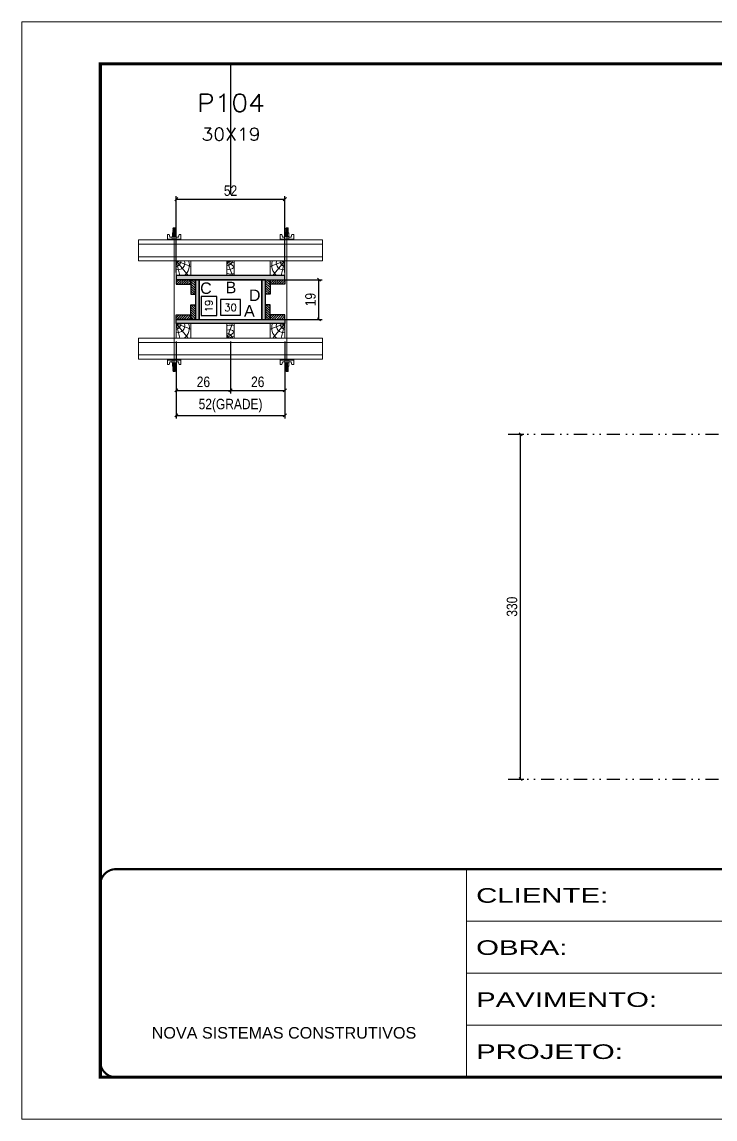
# Model space of a CAD drawing. Header units: millimetres. Extents: x 169816 to 178745, y 96537 to 113647.
# Drawn here: x 169816 to 170479, y 103429 to 104479 of the extents above; entities that cross this region are included whole.
import ezdxf
from ezdxf.enums import TextEntityAlignment as Align

# ---------------------------------------------------------------- set-up
doc = ezdxf.new("R2010")
doc.units = ezdxf.units.MM
for name, pattern in [('CONTINUO', [0]), ('DASHED', [0.75, 0.5, -0.25]), ('DIVIDE2', [0.625, 0.25, -0.125, 0, -0.125, 0, -0.125]), ('HIDDEN', [0.375, 0.25, -0.125])]:
    doc.linetypes.add(name, pattern=pattern)
for name, color, linetype in [('CHAPA', 1, 'Continuous'), ('COTA', 241, 'Continuous'), ('Cota Seção (2x)', 241, 'Continuous'), ('MEIO_PONT', 93, 'Continuous'), ('Nível', 160, 'Continuous'), ('Painéis', 200, 'Continuous'), ('SARRAFO', 251, 'Continuous'), ('Texto de Titulo', 7, 'Continuous'), ('Texto Qtd Sarr', 242, 'Continuous'), ('TEXTO_GERAL', 7, 'Continuous')]:
    doc.layers.add(name, color=color, linetype=linetype)
for name, color, linetype, lineweight in [('Folhas', 255, 'Continuous', 9), ('Hachura', 251, 'Continuous', 9), ('Madeira', 126, 'Continuous', 18), ('Perfil Metálico', 224, 'Continuous', 18), ('SARRAFO DE PRESSAO', 251, 'DASHED', 9), ('Texto Seção', 7, 'Continuous', 15)]:
    doc.layers.add(name, color=color, linetype=linetype, lineweight=lineweight)
doc.styles.add('ARIAL', font='arial.ttf')
doc.styles.add('COTA TECNICA 2X', font='techl___.ttf', dxfattribs={"height": 10})
doc.styles.add('COTA TECNICA-50', font='techl___.ttf', dxfattribs={"height": 10})
doc.styles.add('ROMANS', font='romans.shx')
doc.styles.add('Tecnologia', font='')
doc.styles.get('Tecnologia').set_extended_font_data('Forgotten Futurist')
doc.dimstyles.new('COTA PAINEL-50', dxfattribs={"dimtxt": 10, "dimasz": 3, "dimexe": 3, "dimexo": 3, "dimgap": 3, "dimtad": 1, "dimdec": 1, "dimzin": 12, "dimdsep": 46, "dimtxsty": 'COTA TECNICA-50', "dimblk1": 'OBLIQUE', "dimblk2": 'OBLIQUE', "dimsah": 1, "dimcen": 0.9, "dimclrd": 4, "dimclre": 4, "dimclrt": 240, "dimadec": 1, "dimazin": 3, "dimtfac": 1, "dimtdec": 1, "dimtmove": 0, "dimatfit": 3, "dimfxl": 1, "dimtolj": 1, "dimtzin": 12, "dimarcsym": 0})
doc.dimstyles.new('SECAO PILAR', dxfattribs={"dimtxt": 10, "dimasz": 3, "dimexe": 3, "dimexo": 3, "dimgap": 3, "dimtad": 1, "dimdec": 1, "dimlfac": 0.5, "dimzin": 12, "dimdsep": 46, "dimtxsty": 'COTA TECNICA 2X', "dimblk1": 'OBLIQUE', "dimblk2": 'OBLIQUE', "dimsah": 1, "dimcen": 0.9, "dimclrd": 256, "dimclre": 256, "dimclrt": 256, "dimadec": 1, "dimazin": 3, "dimtfac": 1, "dimtdec": 1, "dimtmove": 0, "dimatfit": 3, "dimfxl": 1, "dimtolj": 1, "dimtzin": 12, "dimarcsym": 0})
doc.dimstyles.new('SECÇÃO 2', dxfattribs={"dimtxt": 7, "dimasz": 6, "dimexe": 0.18, "dimexo": 2, "dimgap": -4, "dimtad": 3, "dimdec": 1, "dimlfac": 0.5, "dimzin": 12, "dimdsep": 46, "dimtxsty": 'ROMANS', "dimblk": 'ARCHTICK', "dimcen": 0.09, "dimse1": 1, "dimse2": 1, "dimsd1": 1, "dimsd2": 1, "dimclrd": 180, "dimclre": 5, "dimclrt": 1, "dimadec": 0, "dimazin": 3, "dimtfac": 1, "dimtdec": 1, "dimtofl": 0, "dimtmove": 0, "dimatfit": 3, "dimldrblk": 'ARCHTICK', "dimfxl": 1, "dimtolj": 1, "dimtzin": 0, "dimarcsym": 0})
pattern_1 = [(225, (160564.7117, 81302.4006), (1.12253202, -1.12253202), [])]
pattern_2 = [(225, (160839.7117, 81302.4006), (1.12253202, -1.12253202), [])]
pattern_3 = [(135, (147157.8554, 113696.7606), (-1.12253202, -1.12253202), [])]
pattern_4 = [(135, (147197.8554, 113696.7606), (-1.12253202, -1.12253202), [])]

# ---------------------------------------------------------------- blocks, each defined once
blk = doc.blocks.new('9999999999')
at = {"color": 30, "linetype": 'CONTINUO'}
for p, q in [((98564.6, 34230.2), (98564.6, 34429.4)), ((98564.6, 34379.6), (99584, 34379.6)), ((98564.6, 34329.8), (99488, 34329.8)), ((98564.6, 34280), (99488, 34280))]:
    blk.add_line(p, q, dxfattribs=at)
at = {"color": 30, "linetype": 'CONTINUO', "const_width": 2}
blk.add_lwpolyline([(99584, 34230.2), (99584, 34414.4, 0.414214), (99569, 34429.4), (98229, 34429.4, 0.414214), (98214, 34414.4), (98214, 34245.2, 0.414214), (98229, 34230.2), (99584, 34230.2)], format="xyb", dxfattribs=at)
at = {"layer": 'Folhas'}
blk.add_lwpolyline([(98139, 34190.2), (99624, 34190.2), (99624, 35240.2), (98139, 35240.2)], close=True, dxfattribs=at)
at = {"layer": 'Folhas', "color": 30, "const_width": 3}
blk.add_lwpolyline([(98214, 34230.2), (99584, 34230.2), (99584, 35200.2), (98214, 35200.2)], close=True, dxfattribs=at)
at = {"color": 7, "linetype": 'Continuous', "ltscale": 5, "style": 'ARIAL'}
blk.add_text('NOVA SISTEMAS CONSTRUTIVOS', height=11.059, dxfattribs=at).set_placement((98263.2, 34267.2))
at = {"layer": 'Folhas', "color": 7, "style": 'Tecnologia', "width": 1.5}
for s, p in [('CLIENTE:', (98573.7, 34397.2)), ('OBRA:', (98573.7, 34347.3)), ('PAVIMENTO:', (98573.7, 34297.5)), ('PROJETO:', (98573.7, 34247.7))]:
    blk.add_text(s, height=14, dxfattribs=at).set_placement(p)
blk = doc.blocks.new('titulo1')
at = {"layer": 'Defpoints', "color": 252, "linetype": 'HIDDEN', "ltscale": 2}
blk.add_line((0, 0), (0, 125), dxfattribs=at)
at = {"layer": 'Defpoints', "style": 'ROMANS', "oblique": 15}
blk.add_attdef('FOLHA', text='', height=10, dxfattribs=at).set_placement((0, 15.6), align=Align.MIDDLE_CENTER)
at = {"layer": 'Texto Qtd Sarr', "color": 3, "style": 'ROMANS', "oblique": 15}
for tag, height, p in [('TITULO', 17, (0, 71.4)), ('SEÇÃO', 12, (0, 41.5))]:
    blk.add_attdef(tag, text='', height=height, dxfattribs=at).set_placement(p, align=Align.MIDDLE_CENTER)
blk = doc.blocks.new('*D613')
at = {"layer": 'Cota Seção (2x)', "color": 180, "lineweight": -2, "transparency": 16777216}
for p, q in [((170025.3, 104212.8), (170006, 104212.8)), ((170006, 104212.8), (170006, 104197.8)), ((170025.3, 104197.8), (170025.3, 104212.8)), ((170006, 104197.8), (170025.3, 104197.8))]:
    blk.add_line(p, q, dxfattribs=at)
at = {"layer": 'Defpoints', "color": 0, "transparency": 16777216}
for p in [(169988.4, 104193.8), (170048.4, 104193.8), (170048.4, 104193.8)]:
    blk.add_point(p, dxfattribs=at)
at = {"layer": 'Cota Seção (2x)', "color": 1, "transparency": 16777216, "insert": (170015.7, 104205.3), "char_height": 7, "attachment_point": 5, "style": 'ROMANS'}
blk.add_mtext('\\A1;30', dxfattribs=at)
blk = doc.blocks.new('_ArchTick')
at = {"color": 0, "linetype": 'ByBlock', "const_width": 0.15}
blk.add_lwpolyline([(-0.5, -0.5), (0.5, 0.5)], dxfattribs=at)
blk = doc.blocks.new('*D614')
at = {"layer": 'Cota Seção (2x)', "color": 180, "lineweight": -2, "transparency": 16777216}
for p, q in [((170002.5, 104215.7), (169987.5, 104215.7)), ((169987.5, 104215.7), (169987.5, 104197.7)), ((170002.5, 104197.7), (170002.5, 104215.7)), ((169987.5, 104197.7), (170002.5, 104197.7))]:
    blk.add_line(p, q, dxfattribs=at)
at = {"layer": 'Defpoints', "color": 0, "transparency": 16777216}
for p in [(169985.7, 104231.8), (170006.5, 104231.8), (169985.7, 104193.8)]:
    blk.add_point(p, dxfattribs=at)
at = {"layer": 'Cota Seção (2x)', "color": 1, "transparency": 16777216, "insert": (169995, 104206.7), "char_height": 7, "attachment_point": 5, "rotation": 90, "style": 'ROMANS'}
blk.add_mtext('\\A1;19', dxfattribs=at)
blk = doc.blocks.new('_Oblique')
at = {"color": 0, "linetype": 'ByBlock', "lineweight": -2}
blk.add_line((-0.5, -0.5), (0.5, 0.5), dxfattribs=at)
blk = doc.blocks.new('*D960')
at = {"layer": 'Cota Seção (2x)', "lineweight": -2, "transparency": 16777216}
for p, q in [((170052.3, 104231.8), (170103.3, 104231.8)), ((170100.3, 104193.8), (170100.3, 104231.8)), ((170052.3, 104193.8), (170103.3, 104193.8))]:
    blk.add_line(p, q, dxfattribs=at)
at = {"layer": 'Defpoints', "color": 0, "transparency": 16777216}
for p in [(170049.3, 104231.8), (170100.3, 104231.8), (170049.3, 104193.8)]:
    blk.add_point(p, dxfattribs=at)
at = {"layer": 'Cota Seção (2x)', "lineweight": -2, "transparency": 16777216, "xscale": 3, "yscale": 3, "zscale": 3}
for p, rotation in [((170100.3, 104231.8), 90), ((170100.3, 104193.8), 270)]:
    blk.add_blockref('_Oblique', p, dxfattribs=dict(at, rotation=rotation))
at = {"layer": 'Cota Seção (2x)', "transparency": 16777216, "insert": (170092.2, 104212.8), "char_height": 10, "attachment_point": 5, "rotation": 90, "style": 'COTA TECNICA 2X'}
blk.add_mtext('\\A1;19', dxfattribs=at)
blk = doc.blocks.new('*D615')
at = {"layer": 'Cota Seção (2x)', "lineweight": -2, "transparency": 16777216}
for p, q in [((169963.7, 104172.8), (169963.7, 104099)), ((170067.7, 104172.8), (170067.7, 104099)), ((169963.7, 104102), (170067.7, 104102))]:
    blk.add_line(p, q, dxfattribs=at)
at = {"layer": 'Defpoints', "color": 0, "transparency": 16777216}
for p in [(169963.7, 104175.8), (170067.7, 104175.8), (170067.7, 104102)]:
    blk.add_point(p, dxfattribs=at)
at = {"layer": 'Cota Seção (2x)', "lineweight": -2, "transparency": 16777216, "xscale": 3, "yscale": 3, "zscale": 3, "rotation": 180}
blk.add_blockref('_Oblique', (169963.7, 104102), dxfattribs=at)
at = {"layer": 'Cota Seção (2x)', "lineweight": -2, "transparency": 16777216, "xscale": 3, "yscale": 3, "zscale": 3}
blk.add_blockref('_Oblique', (170067.7, 104102), dxfattribs=at)
at = {"layer": 'Cota Seção (2x)', "transparency": 16777216, "insert": (170015.7, 104111.3), "char_height": 10, "attachment_point": 5, "style": 'COTA TECNICA 2X'}
blk.add_mtext('\\A1;52(GRADE)', dxfattribs=at)
blk = doc.blocks.new('*D616')
at = {"layer": 'Cota Seção (2x)', "lineweight": -2, "transparency": 16777216}
for p, q in [((170015.7, 104172.8), (170015.7, 104122.9)), ((170067.7, 104172.8), (170067.7, 104122.9)), ((170015.7, 104125.9), (170067.7, 104125.9))]:
    blk.add_line(p, q, dxfattribs=at)
at = {"layer": 'Defpoints', "color": 0, "transparency": 16777216}
for p in [(170015.7, 104175.8), (170067.7, 104175.8), (170067.7, 104125.9)]:
    blk.add_point(p, dxfattribs=at)
at = {"layer": 'Cota Seção (2x)', "lineweight": -2, "transparency": 16777216, "xscale": 3, "yscale": 3, "zscale": 3, "rotation": 180}
blk.add_blockref('_Oblique', (170015.7, 104125.9), dxfattribs=at)
at = {"layer": 'Cota Seção (2x)', "lineweight": -2, "transparency": 16777216, "xscale": 3, "yscale": 3, "zscale": 3}
blk.add_blockref('_Oblique', (170067.7, 104125.9), dxfattribs=at)
at = {"layer": 'Cota Seção (2x)', "transparency": 16777216, "insert": (170041.7, 104134), "char_height": 10, "attachment_point": 5, "style": 'COTA TECNICA 2X'}
blk.add_mtext('\\A1;26', dxfattribs=at)
blk = doc.blocks.new('*D617')
at = {"layer": 'Cota Seção (2x)', "lineweight": -2, "transparency": 16777216}
for p, q in [((169963.7, 104172.8), (169963.7, 104122.9)), ((170015.7, 104172.8), (170015.7, 104122.9)), ((169963.7, 104125.9), (170015.7, 104125.9))]:
    blk.add_line(p, q, dxfattribs=at)
at = {"layer": 'Defpoints', "color": 0, "transparency": 16777216}
for p in [(169963.7, 104175.8), (170015.7, 104175.8), (170015.7, 104125.9)]:
    blk.add_point(p, dxfattribs=at)
at = {"layer": 'Cota Seção (2x)', "lineweight": -2, "transparency": 16777216, "xscale": 3, "yscale": 3, "zscale": 3, "rotation": 180}
blk.add_blockref('_Oblique', (169963.7, 104125.9), dxfattribs=at)
at = {"layer": 'Cota Seção (2x)', "lineweight": -2, "transparency": 16777216, "xscale": 3, "yscale": 3, "zscale": 3}
blk.add_blockref('_Oblique', (170015.7, 104125.9), dxfattribs=at)
at = {"layer": 'Cota Seção (2x)', "transparency": 16777216, "insert": (169989.7, 104134), "char_height": 10, "attachment_point": 5, "style": 'COTA TECNICA 2X'}
blk.add_mtext('\\A1;26', dxfattribs=at)
blk = doc.blocks.new('*D618')
at = {"layer": 'Cota Seção (2x)', "lineweight": -2, "transparency": 16777216}
for p, q in [((169963.7, 104238.8), (169963.7, 104311.9)), ((169963.7, 104308.9), (170067.7, 104308.9)), ((170067.7, 104238.8), (170067.7, 104311.9))]:
    blk.add_line(p, q, dxfattribs=at)
at = {"layer": 'Defpoints', "color": 0, "transparency": 16777216}
for p in [(170067.7, 104308.9), (169963.7, 104235.8), (170067.7, 104235.8)]:
    blk.add_point(p, dxfattribs=at)
at = {"layer": 'Cota Seção (2x)', "lineweight": -2, "transparency": 16777216, "xscale": 3, "yscale": 3, "zscale": 3, "rotation": 180}
blk.add_blockref('_Oblique', (169963.7, 104308.9), dxfattribs=at)
at = {"layer": 'Cota Seção (2x)', "lineweight": -2, "transparency": 16777216, "xscale": 3, "yscale": 3, "zscale": 3}
blk.add_blockref('_Oblique', (170067.7, 104308.9), dxfattribs=at)
at = {"layer": 'Cota Seção (2x)', "transparency": 16777216, "insert": (170015.7, 104317), "char_height": 10, "attachment_point": 5, "style": 'COTA TECNICA 2X'}
blk.add_mtext('\\A1;52', dxfattribs=at)
blk = doc.blocks.new('C')
at = {"layer": 'Hachura', "color": 0}
for p, q in [((0, 3.22), (0, -3.22)), ((0.45, 3.22), (0, 3.22)), ((0.46, 3.16), (0, 3.16)), ((0.46, 3.05), (0, 3.05)), ((0.46, 2.88), (0, 2.88)), ((0, 2.75), (0, -1.16)), ((0.46, 2.65), (0, 2.65)), ((0.46, 2.23), (0, 2.23)), ((0.46, 1.51), (0, 1.51)), ((0.39, 0.49), (0.17, 0.49)), ((0.45, -3.23), (0.45, 3.22)), ((0.45, 3.22), (2.58, 3.22)), ((1.74, 0.97), (0.45, 0.97)), ((1.45, 0.1), (0.45, 0.1)), ((1.35, 1.94), (1.35, 0.96)), ((2.58, 2.39), (1.47, 2.09)), ((1.74, -0.97), (1.74, 0.97)), ((1.74, 0.97), (1.74, 0.84)), ((1.74, 0.97), (1.74, 0.84)), ((1.74, 0.84), (3.35, 0.84)), ((3.35, 0.45), (1.74, 0.45)), ((2.58, 3.22), (2.58, 2.39)), ((3.32, 0.84), (3.32, -0.84)), ((3.35, 0.84), (3.35, -0.84)), ((3.68, 0.45), (3.35, 0.45)), ((3.84, -0.52), (3.35, 0.45)), ((3.35, 0.06), (3.67, -0.57)), ((3.68, 0.45), (4.16, -0.52)), ((3.72, 0.5), (4.25, -0.57)), ((4.37, -0.55), (3.83, 0.53)), ((4.15, 0.45), (3.93, 0.45)), ((4.42, -0.52), (3.93, 0.45)), ((4.15, 0.45), (4.26, 0.45)), ((4.26, 0.45), (4.74, -0.52)), ((4.3, 0.5), (4.83, -0.57)), ((4.95, -0.55), (4.41, 0.53)), ((4.51, 0.45), (4.84, 0.45)), ((5, -0.52), (4.51, 0.45)), ((4.84, 0.45), (5.32, -0.52)), ((4.88, 0.5), (5.41, -0.57)), ((5.53, -0.55), (4.99, 0.53)), ((5.58, -0.52), (5.09, 0.45)), ((5.42, 0.45), (5.09, 0.45)), ((5.58, -0.52), (5.09, 0.45)), ((5.42, 0.45), (5.74, -0.19)), ((5.46, 0.5), (5.74, -0.07)), ((5.74, 0.19), (5.57, 0.53)), ((5.74, 0.32), (5.68, 0.45)), ((5.68, 0.45), (5.74, 0.45)), ((5.74, 0.45), (5.9, 0.29)), ((5.74, 0.45), (5.74, -0.52)), ((5.9, -0.36), (5.9, 0.29)), ((0.45, 0), (0, 0)), ((0.46, -1.52), (0, -1.52)), ((0.46, -2.23), (0, -2.23)), ((0.46, -2.65), (0, -2.65)), ((0.46, -2.88), (0, -2.88)), ((0.46, -3.05), (0, -3.05)), ((0.46, -3.16), (0, -3.16)), ((0, -3.22), (2.57, -3.22)), ((0.08, -0.48), (0.29, -0.48)), ((0.29, -0.48), (0.4, -0.48)), ((0.45, 0), (0.45, -0.97)), ((0.45, -0.16), (1.45, -0.16)), ((0.45, -0.65), (0.45, -0.32)), ((0.45, -3.23), (0.45, -0.65)), ((0.45, -0.97), (1.74, -0.97)), ((1.35, -1.94), (1.35, -0.97)), ((2.58, -2.39), (1.47, -2.1)), ((3.35, -0.32), (1.74, -0.32)), ((3.35, -0.84), (1.74, -0.84)), ((2.58, -3.23), (2.58, -2.39)), ((3.35, -0.07), (3.58, -0.52)), ((3.35, -0.52), (3.58, -0.52)), ((3.84, -0.52), (4.16, -0.52)), ((4.42, -0.52), (4.74, -0.52)), ((4.63, -0.52), (4.74, -0.52)), ((5, -0.52), (5.32, -0.52)), ((5.58, -0.52), (5.74, -0.52)), ((5.74, -0.52), (5.9, -0.36)), ((5.74, -0.52), (5.74, -0.52))]:
    blk.add_line(p, q, dxfattribs=at)
for centre, radius, start, end in [((1.52, 1.94), 0.161, 104.7436, 180), ((1.44, -0.03), 0.129, 272.695, 87.305), ((3.81, 0.39), 0.143, 25.5688, 154.4312), ((4.39, 0.39), 0.143, 25.5688, 154.4312), ((4.97, 0.39), 0.143, 25.5688, 154.4312), ((5.55, 0.39), 0.143, 25.5688, 154.4312), ((0.17, -0.37), 0.174, 221.744, 317.8592), ((1.52, -1.94), 0.161, 180, 255.2564), ((3.71, -0.4), 0.174, 222.1408, 318.256), ((4.29, -0.4), 0.174, 222.1408, 318.256), ((4.87, -0.4), 0.174, 222.1408, 318.256), ((5.45, -0.4), 0.174, 222.1408, 318.256), ((5.61, -0.4), 0.174, 317.8592, 318.256)]:
    blk.add_arc(centre, radius, start, end, dxfattribs=at)
blk = doc.blocks.new('PONTALETE')
at = {"layer": 'Madeira'}
for q in [(2.71, 7), (7, 5.76), (7, 1.74)]:
    blk.add_line((0, 0), q, dxfattribs=at)
blk.add_lwpolyline([(0, 0), (7, 0), (7, 7), (0, 7)], close=True, dxfattribs=at)
for centre, radius, start, end in [((2.04, 0.06), 6.23, 37.2818, 109.0913), ((1.09, 0.9), 3.19, 343.603, 109.9847), ((-0.21, -0.78), 3.09, 14.6322, 86.0383)]:
    blk.add_arc(centre, radius, start, end, dxfattribs=at)
blk = doc.blocks.new('MEIO PONTALETE')
at = {"layer": 'Madeira'}
for q in [(2.71, 7), (3.5, 2.88), (3.5, 0.87)]:
    blk.add_line((0, 0), q, dxfattribs=at)
blk.add_lwpolyline([(0, 0), (3.5, 0), (3.5, 7), (0, 7)], close=True, dxfattribs=at)
for centre, radius, start, end in [((2.04, 0.06), 6.23, 76.4499, 109.0913), ((1.09, 0.9), 3.19, 40.9063, 109.9847), ((-0.21, -0.78), 3.09, 14.6322, 86.0383)]:
    blk.add_arc(centre, radius, start, end, dxfattribs=at)
blk = doc.blocks.new('*D985')
at = {"layer": 'COTA', "color": 4, "lineweight": -2, "transparency": 16777216}
for p, q in [((170284.5, 104083.9), (170296.3, 104083.9)), ((170293.3, 103753.9), (170293.3, 104083.9)), ((170284.5, 103753.9), (170296.3, 103753.9))]:
    blk.add_line(p, q, dxfattribs=at)
at = {"layer": 'Defpoints', "color": 0, "transparency": 16777216}
for p in [(170281.5, 104083.9), (170293.3, 104083.9), (170281.5, 103753.9)]:
    blk.add_point(p, dxfattribs=at)
at = {"layer": 'COTA', "color": 4, "lineweight": -2, "transparency": 16777216, "xscale": 3, "yscale": 3, "zscale": 3}
for p, rotation in [((170293.3, 104083.9), 90), ((170293.3, 103753.9), 270)]:
    blk.add_blockref('_Oblique', p, dxfattribs=dict(at, rotation=rotation))
at = {"layer": 'COTA', "color": 240, "transparency": 16777216, "insert": (170285.1, 103918.9), "char_height": 10, "attachment_point": 5, "rotation": 90, "style": 'COTA TECNICA-50'}
blk.add_mtext('\\A1;330', dxfattribs=at)

msp = doc.modelspace()

# ---------------------------------------------------------------- hatches: boundary and pattern name
at = {"layer": 'Hachura'}
h = msp.add_hatch(color=256, dxfattribs=at)
h.dxf.hatch_style = 1
h.paths.add_polyline_path([(170067.66, 104231.81), (170067.66, 104235.81), (169963.66, 104235.81), (169963.66, 104231.81)])
h = msp.add_hatch(color=256, dxfattribs=at)
h.dxf.hatch_style = 1
h.paths.add_polyline_path([(170067.66, 104231.81), (170067.66, 104235.81), (169963.66, 104235.81), (169963.66, 104231.81)])
h = msp.add_hatch(dxfattribs=at)
h.set_pattern_fill('ANSI31', color=256, scale=0.5, angle=180, style=0)
h.set_pattern_definition(pattern_2)
h.paths.add_polyline_path([(169977.66, 104231.81), (169977.66, 104227.41), (169963.66, 104227.41), (169963.66, 104231.81)])
h = msp.add_hatch(dxfattribs=at)
h.set_pattern_fill('ANSI31', color=256, scale=0.5, angle=90, style=0)
h.set_pattern_definition(pattern_4)
h.paths.add_polyline_path([(169982.06, 104217.81), (169977.66, 104217.81), (169977.66, 104231.81), (169982.06, 104231.81)])
h = msp.add_hatch(color=256, dxfattribs=at)
h.dxf.hatch_style = 1
h.paths.add_polyline_path([(169982.06, 104193.81), (169985.66, 104193.81), (169985.66, 104231.81), (169982.06, 104231.81)])
h = msp.add_hatch(color=256, dxfattribs=at)
h.dxf.hatch_style = 1
h.paths.add_polyline_path([(169982.06, 104193.81), (169985.66, 104193.81), (169985.66, 104231.81), (169982.06, 104231.81)])
h = msp.add_hatch(color=256, dxfattribs=at)
h.dxf.hatch_style = 1
h.paths.add_polyline_path([(170045.66, 104193.81), (170049.26, 104193.81), (170049.26, 104231.81), (170045.66, 104231.81)])
h = msp.add_hatch(color=256, dxfattribs=at)
h.dxf.hatch_style = 1
h.paths.add_polyline_path([(170045.66, 104193.81), (170049.26, 104193.81), (170049.26, 104231.81), (170045.66, 104231.81)])
h = msp.add_hatch(dxfattribs=at)
h.set_pattern_fill('ANSI31', color=256, scale=0.5, angle=90, style=0)
h.set_pattern_definition(pattern_3)
h.paths.add_polyline_path([(170049.26, 104217.81), (170053.66, 104217.81), (170053.66, 104231.81), (170049.26, 104231.81)])
h = msp.add_hatch(dxfattribs=at)
h.set_pattern_fill('ANSI31', color=256, scale=0.5, angle=180, style=0)
h.set_pattern_definition(pattern_1)
h.paths.add_polyline_path([(170053.66, 104231.81), (170053.66, 104227.41), (170067.66, 104227.41), (170067.66, 104231.81)])
h = msp.add_hatch(dxfattribs=at)
h.set_pattern_fill('ANSI31', color=256, scale=0.5, angle=90, style=0)
h.set_pattern_definition(pattern_4)
h.paths.add_polyline_path([(169982.06, 104207.81), (169977.66, 104207.81), (169977.66, 104193.81), (169982.06, 104193.81)])
h = msp.add_hatch(dxfattribs=at)
h.set_pattern_fill('ANSI31', color=256, scale=0.5, angle=90, style=0)
h.set_pattern_definition(pattern_3)
h.paths.add_polyline_path([(170049.26, 104207.81), (170053.66, 104207.81), (170053.66, 104193.81), (170049.26, 104193.81)])
h = msp.add_hatch(dxfattribs=at)
h.set_pattern_fill('ANSI31', color=256, scale=0.5, angle=180, style=0)
h.set_pattern_definition(pattern_2)
h.paths.add_polyline_path([(169977.66, 104193.81), (169977.66, 104198.21), (169963.66, 104198.21), (169963.66, 104193.81)])
h = msp.add_hatch(color=256, dxfattribs=at)
h.dxf.hatch_style = 1
h.paths.add_polyline_path([(170067.66, 104193.81), (170067.66, 104189.81), (169963.66, 104189.81), (169963.66, 104193.81)])
h = msp.add_hatch(color=256, dxfattribs=at)
h.dxf.hatch_style = 1
h.paths.add_polyline_path([(170067.66, 104193.81), (170067.66, 104189.81), (169963.66, 104189.81), (169963.66, 104193.81)])
h = msp.add_hatch(dxfattribs=at)
h.set_pattern_fill('ANSI31', color=256, scale=0.5, angle=180, style=0)
h.set_pattern_definition(pattern_1)
h.paths.add_polyline_path([(170053.66, 104193.81), (170053.66, 104198.21), (170067.66, 104198.21), (170067.66, 104193.81)])

# ---------------------------------------------------------------- linework, layer by layer
at = {"layer": 'CHAPA'}
for points in [[(170067.66, 104231.81), (170067.66, 104235.81), (169963.66, 104235.81), (169963.66, 104231.81)], [(170067.66, 104231.81), (170067.66, 104235.81), (169963.66, 104235.81), (169963.66, 104231.81)], [(169982.06, 104193.81), (169985.66, 104193.81), (169985.66, 104231.81), (169982.06, 104231.81)], [(169982.06, 104193.81), (169985.66, 104193.81), (169985.66, 104231.81), (169982.06, 104231.81)], [(170045.66, 104193.81), (170049.26, 104193.81), (170049.26, 104231.81), (170045.66, 104231.81)], [(170045.66, 104193.81), (170049.26, 104193.81), (170049.26, 104231.81), (170045.66, 104231.81)], [(170067.66, 104193.81), (170067.66, 104189.81), (169963.66, 104189.81), (169963.66, 104193.81)], [(170067.66, 104193.81), (170067.66, 104189.81), (169963.66, 104189.81), (169963.66, 104193.81)]]:
    msp.add_lwpolyline(points, close=True, dxfattribs=at)
at = {"layer": 'Hachura'}
for p, q in [((169961.66, 104145.01), (169961.65, 104276.81)), ((170069.66, 104145.01), (170069.67, 104276.81))]:
    msp.add_line(p, q, dxfattribs=at)
at = {"layer": 'Madeira'}
for points in [[(170067.66, 104235.81), (170067.66, 104249.81), (169963.66, 104249.81), (169963.66, 104235.81)], [(170067.66, 104189.81), (170067.66, 104175.81), (169963.66, 104175.81), (169963.66, 104189.81)]]:
    msp.add_lwpolyline(points, close=True, dxfattribs=at)
at = {"layer": 'Nível', "color": 4, "linetype": 'DIVIDE2', "ltscale": 50}
for p, q in [((170281.49, 104083.91), (171261.02, 104083.91)), ((170281.49, 103753.91), (171261.02, 103753.91))]:
    msp.add_line(p, q, dxfattribs=at)
at = {"layer": 'Painéis'}
msp.add_lwpolyline([(169985.66, 104231.81), (169985.66, 104193.81), (170045.66, 104193.81), (170045.66, 104231.81)], close=True, dxfattribs=at)
at = {"layer": 'Perfil Metálico'}
for points in [[(170103.66, 104269.81), (170103.66, 104249.81), (169927.66, 104249.81), (169927.66, 104269.81)], [(169927.66, 104253.81), (169927.66, 104265.81), (170103.66, 104265.81), (170103.66, 104253.81)], [(170103.66, 104155.81), (170103.66, 104175.81), (169927.66, 104175.81), (169927.66, 104155.81)], [(169927.66, 104171.81), (169927.66, 104159.81), (170103.66, 104159.81), (170103.66, 104171.81)]]:
    msp.add_lwpolyline(points, close=True, dxfattribs=at)
at = {"layer": 'SARRAFO'}
for points in [[(169963.66, 104227.41), (169977.66, 104227.41), (169977.66, 104231.81), (169963.66, 104231.81)], [(169977.66, 104231.81), (169977.66, 104217.81), (169982.06, 104217.81), (169982.06, 104231.81)], [(170053.66, 104231.81), (170053.66, 104217.81), (170049.26, 104217.81), (170049.26, 104231.81)], [(170067.66, 104227.41), (170053.66, 104227.41), (170053.66, 104231.81), (170067.66, 104231.81)], [(169977.66, 104193.81), (169977.66, 104207.81), (169982.06, 104207.81), (169982.06, 104193.81)], [(170053.66, 104193.81), (170053.66, 104207.81), (170049.26, 104207.81), (170049.26, 104193.81)], [(169963.66, 104198.21), (169977.66, 104198.21), (169977.66, 104193.81), (169963.66, 104193.81)], [(170067.66, 104198.21), (170053.66, 104198.21), (170053.66, 104193.81), (170067.66, 104193.81)]]:
    msp.add_lwpolyline(points, close=True, dxfattribs=at)

# ---------------------------------------------------------------- block references
at = {"layer": 'Hachura', "linetype": 'Continuous', "yscale": 2, "zscale": 2}
for p, xscale, rotation in [((169961.66, 104269.81), -2, 270), ((170069.66, 104269.81), 2, 90), ((169961.66, 104155.81), 2, 269.9999999999999), ((170069.66, 104155.81), -2, 90)]:
    msp.add_blockref('C', p, dxfattribs=dict(at, xscale=xscale, rotation=rotation))
at = {"layer": 'MEIO_PONT'}
for name, p, xscale, yscale, zscale, rotation in [('PONTALETE', (169963.66, 104249.81), 2, 2, 2, 269.9999999999999), ('MEIO PONTALETE', (170012.16, 104249.81), -1.999999997962732, 1.999999997962732, 1.999999997962732, 180), ('PONTALETE', (170067.66, 104249.81), -2, 2, 2, 90), ('PONTALETE', (169963.66, 104189.81), 2, 2, 2, 269.9999999999999), ('PONTALETE', (170067.66, 104189.81), -2, 2, 2, 90)]:
    msp.add_blockref(name, p, dxfattribs=dict(at, xscale=xscale, yscale=yscale, zscale=zscale, rotation=rotation))
at = {"layer": 'MEIO_PONT', "xscale": 1.999999997962732, "yscale": 1.999999997962732, "zscale": 1.999999997962732}
msp.add_blockref('MEIO PONTALETE', (170012.16, 104175.81), dxfattribs=at)
at = {"layer": 'SARRAFO DE PRESSAO', "color": 6, "linetype": 'ByBlock'}
msp.add_blockref('9999999999', (71677.04, 69238.3), dxfattribs=at)
at = {"layer": 'Texto Seção'}
ref = msp.add_blockref('titulo1', (170016.08, 104313.5), dxfattribs=at)
ref.add_attrib('TITULO', 'P104', dxfattribs={"layer": 'Texto de Titulo', "color": 7, "height": 17, "style": 'ROMANS', "width": 1.1}).set_placement((170016.08, 104401), align=Align.MIDDLE_CENTER)
ref.add_attrib('SEÇÃO', '30X19', dxfattribs={"layer": 'Texto de Titulo', "color": 7, "height": 12, "style": 'ROMANS', "width": 1.1}).set_placement((170016.08, 104371), align=Align.MIDDLE_CENTER)

# ---------------------------------------------------------------- texts
at = {"layer": 'TEXTO_GERAL', "style": 'ARIAL'}
for s, p in [('C', (169992.1, 104223.69)), ('B', (170016.12, 104224.36)), ('D', (170038.77, 104216.91)), ('A', (170033.71, 104202.02))]:
    msp.add_text(s, height=11, dxfattribs=at).set_placement(p, align=Align.MIDDLE_CENTER)

# ---------------------------------------------------------------- dimensions: what is measured, and where the dimension line sits
at = {"layer": 'COTA'}
dim = msp.add_linear_dim(base=(170293.34, 104083.91), p1=(170281.49, 103753.91), p2=(170281.49, 104083.91), angle=90, dimstyle='COTA PAINEL-50', dxfattribs=at)
dim.commit()
dim.dimension.update_dxf_attribs({"geometry": '*D985', "text_midpoint": (170285.13, 103918.91)})
at = {"layer": 'Cota Seção (2x)', "color": 241}
for base, p1, p2, picture, middle in [((170067.66, 104308.91), (169963.66, 104235.81), (170067.66, 104235.81), '*D618', (170015.66, 104317.02)), ((170015.66, 104125.87), (169963.66, 104175.81), (170015.66, 104175.81), '*D617', (169989.66, 104133.98)), ((170067.66, 104125.87), (170015.66, 104175.81), (170067.66, 104175.81), '*D616', (170041.66, 104133.98))]:
    dim = msp.add_linear_dim(base=base, p1=p1, p2=p2, dimstyle='SECAO PILAR', dxfattribs=at)
    dim.commit()
    dim.dimension.update_dxf_attribs({"geometry": picture, "text_midpoint": middle})
dim = msp.add_linear_dim(base=(170006.46, 104231.81), p1=(169985.66, 104193.81), p2=(169985.66, 104231.81), angle=90, dimstyle='SECÇÃO 2', dxfattribs=at)
dim.commit()
dim.dimension.update_dxf_attribs({"geometry": '*D614', "text_midpoint": (170006.46, 104206.72), "dimtype": 160})
dim = msp.add_linear_dim(base=(170100.3, 104231.81), p1=(170049.26, 104193.81), p2=(170049.26, 104231.81), angle=90, dimstyle='SECAO PILAR', dxfattribs=at)
dim.commit()
dim.dimension.update_dxf_attribs({"geometry": '*D960', "text_midpoint": (170092.21, 104212.81)})
dim = msp.add_linear_dim(base=(170048.43, 104193.81), p1=(169988.43, 104193.81), p2=(170048.43, 104193.81), dimstyle='SECÇÃO 2', dxfattribs=at)
dim.commit()
dim.dimension.update_dxf_attribs({"geometry": '*D613', "text_midpoint": (170015.66, 104193.81), "dimtype": 160})
dim = msp.add_linear_dim(base=(170067.66, 104102.03), p1=(169963.66, 104175.81), p2=(170067.66, 104175.81), text='<>(GRADE)', dimstyle='SECAO PILAR', dxfattribs=at)
dim.commit()
dim.dimension.update_dxf_attribs({"geometry": '*D615', "text_midpoint": (170015.66, 104111.25)})

doc.saveas('drawing.dxf')
